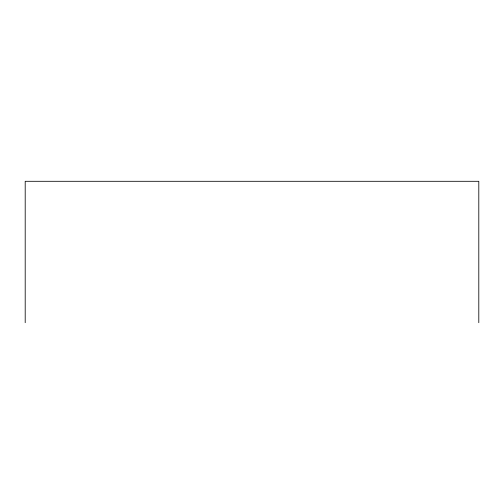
<?xml version="1.0" encoding="UTF-8"?>
<svg xmlns="http://www.w3.org/2000/svg" width="504" height="504" viewBox="0 0 504 504"><rect width="100%" height="100%" fill="white"/><g stroke="black" fill="none" stroke-linecap="round" stroke-linejoin="round"><path stroke-width="0.76" d="M478.8 322.699L478.8 181.301L25.2 181.301L25.2 322.699"/></g></svg>
